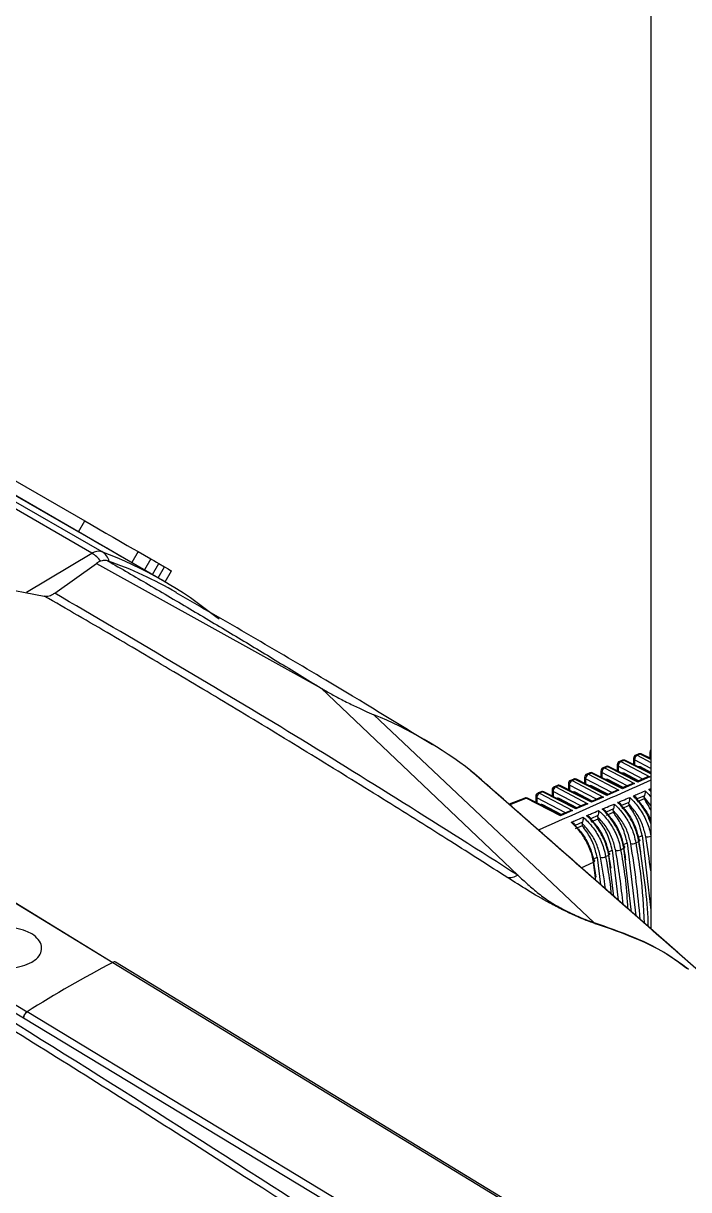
# Model space of a CAD drawing. Extents: x 16.5 to 113.1, y 4.4 to 84.5.
# Drawn here: x 82.798 to 84.682, y 12.282 to 15.588 of the extents above; entities that cross this region are included whole.
import ezdxf

# ---------------------------------------------------------------- set-up
doc = ezdxf.new("R2010")
doc.units = 0
doc.header["$MEASUREMENT"] = 0
doc.layers.add('OBJECT', color=7, linetype='CONTINUOUS')

msp = doc.modelspace()

# ---------------------------------------------------------------- linework, layer by layer
at = {"layer": 'OBJECT'}
for p, q in [((84.5751, 18.8575), (84.5751, 13.0208)), ((82.9923, 14.0857), (82.4733, 14.3852)), ((82.5013, 14.3897), (83.0202, 14.0902)), ((83.1925, 14.0085), (82.5187, 14.3975)), ((82.6361, 14.3713), (82.972, 14.1774)), ((82.6181, 14.3402), (82.954, 14.1463)), ((82.954, 14.1463), (82.972, 14.1774)), ((82.8064, 13.975), (82.9923, 14.0857)), ((83.1229, 14.0903), (83.1049, 14.0591)), ((83.1229, 14.0903), (83.1591, 14.0694)), ((82.8867, 13.9726), (83.0052, 14.0567)), ((83.0052, 14.0567), (83.6412, 13.7033)), ((83.1591, 14.0694), (83.1411, 14.0382)), ((83.1636, 14.0252), (83.1816, 14.0564)), ((83.1816, 14.0564), (83.1979, 14.047)), ((83.1799, 14.0158), (83.1979, 14.047)), ((83.1997, 14.0044), (83.2177, 14.0355)), ((83.3522, 13.8985), (83.3468, 13.9022)), ((83.6412, 13.7033), (84.1985, 13.173)), ((84.4136, 13.0389), (83.7907, 13.6278)), ((82.0694, 13.5255), (83.0518, 12.926)), ((84.5723, 13.522), (84.5723, 13.5049)), ((84.4953, 13.4989), (84.4864, 13.4955)), ((84.4994, 13.4984), (84.4905, 13.495)), ((84.4905, 13.495), (84.5725, 13.452)), ((84.5751, 13.46), (84.4994, 13.4984)), ((84.5751, 13.4621), (84.5034, 13.4985)), ((84.5262, 13.5041), (84.5262, 13.487)), ((84.5751, 13.4759), (84.529, 13.5)), ((84.529, 13.5), (84.529, 13.4855)), ((84.5414, 13.5169), (84.5325, 13.5134)), ((84.5455, 13.5163), (84.5367, 13.5129)), ((84.5367, 13.5129), (84.5751, 13.4927)), ((84.5751, 13.5013), (84.5455, 13.5163)), ((84.5751, 13.5035), (84.5496, 13.5164)), ((84.0657, 13.469), (84.0738, 13.4621)), ((84.6513, 12.9537), (84.0657, 13.469)), ((84.4029, 13.4631), (84.3941, 13.4597)), ((84.407, 13.4626), (84.3983, 13.4592)), ((84.3983, 13.4592), (84.4848, 13.4138)), ((84.4946, 13.4181), (84.407, 13.4626)), ((84.4945, 13.4203), (84.4111, 13.4627)), ((84.4339, 13.4683), (84.4339, 13.4511)), ((84.5087, 13.4265), (84.4368, 13.4643)), ((84.4368, 13.4643), (84.4368, 13.4497)), ((84.4491, 13.481), (84.4403, 13.4776)), ((84.4532, 13.4805), (84.4444, 13.4771)), ((84.4444, 13.4771), (84.5286, 13.4329)), ((84.5385, 13.4372), (84.4532, 13.4805)), ((84.5383, 13.4394), (84.4572, 13.4806)), ((84.48, 13.4862), (84.48, 13.4691)), ((84.5525, 13.4456), (84.4829, 13.4821)), ((84.4829, 13.4821), (84.4829, 13.4676)), ((84.4956, 13.4625), (84.4941, 13.4619)), ((84.4997, 13.462), (84.4964, 13.4607)), ((84.5407, 13.4405), (84.4997, 13.462)), ((84.5418, 13.4804), (84.5402, 13.4798)), ((84.5458, 13.4799), (84.5426, 13.4786)), ((84.5751, 13.4646), (84.5458, 13.4799)), ((84.3106, 13.4273), (84.3019, 13.424)), ((84.3147, 13.4268), (84.306, 13.4234)), ((84.306, 13.4234), (84.3971, 13.3756)), ((84.4069, 13.3799), (84.3147, 13.4268)), ((84.4068, 13.3822), (84.3187, 13.4269)), ((84.3416, 13.4325), (84.3416, 13.4153)), ((84.421, 13.3883), (84.3445, 13.4285)), ((84.3445, 13.4285), (84.3445, 13.4138)), ((84.3567, 13.4452), (84.348, 13.4419)), ((84.3608, 13.4447), (84.3521, 13.4413)), ((84.3521, 13.4413), (84.4409, 13.3947)), ((84.4508, 13.399), (84.3608, 13.4447)), ((84.4506, 13.4013), (84.3649, 13.4448)), ((84.3878, 13.4504), (84.3878, 13.4332)), ((84.4648, 13.4074), (84.3906, 13.4464)), ((84.3906, 13.4464), (84.3906, 13.4317)), ((84.4034, 13.4267), (84.4017, 13.4261)), ((84.4074, 13.4262), (84.4041, 13.4249)), ((84.453, 13.4023), (84.4074, 13.4262)), ((84.4495, 13.4446), (84.4479, 13.444)), ((84.4536, 13.4441), (84.4503, 13.4428)), ((84.4969, 13.4214), (84.4536, 13.4441)), ((84.5199, 13.4314), (84.4945, 13.4204)), ((84.5286, 13.4329), (84.4946, 13.4181)), ((84.5637, 13.4505), (84.5383, 13.4394)), ((84.5725, 13.452), (84.5385, 13.4372)), ((84.2182, 13.3915), (84.1737, 13.3743)), ((84.1754, 13.3728), (84.2223, 13.391)), ((84.3193, 13.3417), (84.2223, 13.391)), ((84.3191, 13.344), (84.2263, 13.3911)), ((84.2494, 13.3967), (84.2494, 13.3794)), ((84.3333, 13.3502), (84.2522, 13.3927)), ((84.2522, 13.3927), (84.2522, 13.378)), ((84.2644, 13.4094), (84.2557, 13.4061)), ((84.2685, 13.4089), (84.2598, 13.4056)), ((84.2598, 13.4056), (84.3533, 13.3565)), ((84.3631, 13.3608), (84.2685, 13.4089)), ((84.3629, 13.3631), (84.2725, 13.409)), ((84.2955, 13.4146), (84.2955, 13.3973)), ((84.3771, 13.3693), (84.2984, 13.4106)), ((84.2984, 13.4106), (84.2984, 13.3959)), ((84.3111, 13.391), (84.3094, 13.3903)), ((84.3152, 13.3904), (84.3117, 13.3891)), ((84.3653, 13.3641), (84.3152, 13.3904)), ((84.3572, 13.4089), (84.3555, 13.4082)), ((84.3613, 13.4083), (84.3579, 13.407)), ((84.4092, 13.3832), (84.3613, 13.4083)), ((84.4322, 13.3932), (84.4068, 13.3822)), ((84.4409, 13.3947), (84.4069, 13.3799)), ((84.476, 13.4123), (84.4506, 13.4013)), ((84.4848, 13.4138), (84.4508, 13.399)), ((84.5572, 13.3981), (84.5364, 13.3893)), ((84.5565, 13.3939), (84.5565, 13.3893)), ((84.5751, 13.3706), (84.5565, 13.3939)), ((84.5692, 13.4162), (84.5751, 13.4187)), ((84.5742, 13.4113), (84.5692, 13.4162)), ((82.798, 12.768), (81.8055, 13.3693)), ((81.8225, 13.3829), (82.8085, 12.7855)), ((84.265, 13.3731), (84.2632, 13.3724)), ((84.269, 13.3725), (84.2655, 13.3712)), ((84.3215, 13.345), (84.269, 13.3725)), ((84.3533, 13.3565), (84.3193, 13.3417)), ((84.3884, 13.3741), (84.3629, 13.3631)), ((84.3971, 13.3756), (84.3631, 13.3608)), ((84.4694, 13.3607), (84.4487, 13.3519)), ((84.4688, 13.3568), (84.4688, 13.3511)), ((84.5133, 13.3794), (84.4925, 13.3706)), ((84.5126, 13.3702), (84.4927, 13.3615)), ((84.5126, 13.3754), (84.5126, 13.3702)), ((84.5565, 13.3893), (84.5365, 13.3806)), ((84.3445, 13.355), (84.3191, 13.344)), ((84.4255, 13.3419), (84.4049, 13.3331)), ((84.425, 13.3321), (84.405, 13.3234)), ((84.425, 13.3382), (84.425, 13.3321)), ((84.4688, 13.3511), (84.4488, 13.3424)), ((84.3816, 13.3232), (84.3611, 13.3143)), ((84.3811, 13.313), (84.3611, 13.3043)), ((84.3811, 13.3196), (84.3811, 13.313)), ((84.4964, 13.2591), (84.5084, 13.2648)), ((84.5084, 13.2648), (84.5326, 13.0582)), ((84.5327, 13.2648), (84.5413, 13.2687)), ((84.5389, 13.2797), (84.5508, 13.2855)), ((84.5508, 13.2855), (84.5751, 13.0744)), ((84.4473, 13.2259), (84.4559, 13.2298)), ((84.454, 13.2385), (84.4659, 13.2443)), ((84.4703, 13.1129), (84.4559, 13.2298)), ((84.4659, 13.2443), (84.4829, 13.1019)), ((84.49, 13.2453), (84.4986, 13.2493)), ((84.5207, 13.0686), (84.4986, 13.2493)), ((84.3778, 13.1944), (84.4131, 13.2104)), ((84.4114, 13.218), (84.4234, 13.2237)), ((84.4197, 13.1575), (84.4131, 13.2104)), ((84.4234, 13.2237), (84.4329, 13.1459)), ((84.1985, 13.173), (84.1985, 13.1729)), ((82.7506, 13.1098), (83.0518, 12.926)), ((84.4136, 13.0389), (84.4183, 13.0354)), ((84.7574, 12.8604), (84.6493, 12.9554)), ((83.0518, 12.926), (86.0463, 11.1004)), ((82.7981, 12.768), (82.798, 12.768)), ((85.8037, 10.9487), (82.7981, 12.768)), ((85.814, 10.9663), (82.8085, 12.7855))]:
    msp.add_line(p, q, dxfattribs=at)
at = {"layer": 'OBJECT', "flags": 128}
for points in [[(82.972, 14.1774), (82.9904, 14.1668), (83.0106, 14.1552), (83.0316, 14.143), (83.0528, 14.1308), (83.0732, 14.119), (83.0922, 14.108), (83.109, 14.0983), (83.1229, 14.0903)], [(83.0903, 14.0675), (83.0742, 14.0768), (83.0552, 14.0878), (83.0348, 14.0996), (83.0136, 14.1118), (82.9926, 14.124), (82.9724, 14.1356), (82.954, 14.1463)], [(83.1591, 14.0694), (83.16, 14.0689), (83.1671, 14.0648), (83.1747, 14.0604), (83.1816, 14.0564)], [(83.1979, 14.047), (83.2084, 14.041), (83.215, 14.0371), (83.2177, 14.0356), (83.2177, 14.0355)], [(81.6752, 13.7815), (81.7912, 13.8341), (81.9542, 13.8967), (82.1149, 13.9449), (82.2726, 13.9785), (82.4263, 13.9973), (82.5755, 14.0012), (82.7194, 13.9902), (82.8572, 13.9644)], [(83.1986, 14.005), (83.1997, 14.0044), (83.1982, 14.0052)], [(84.5411, 13.2748), (84.5423, 13.2743), (84.5432, 13.2737), (84.5437, 13.273), (84.5439, 13.2721), (84.5437, 13.2713), (84.5432, 13.2704), (84.5424, 13.2695), (84.5413, 13.2687)], [(84.4557, 13.2359), (84.4569, 13.2354), (84.4577, 13.2348), (84.4583, 13.2341), (84.4585, 13.2333), (84.4583, 13.2324), (84.4578, 13.2315), (84.457, 13.2307), (84.4559, 13.2298)], [(84.4984, 13.2554), (84.4996, 13.2549), (84.5005, 13.2542), (84.501, 13.2535), (84.5012, 13.2527), (84.501, 13.2518), (84.5005, 13.2509), (84.4997, 13.2501), (84.4986, 13.2493)], [(84.413, 13.2165), (84.4142, 13.216), (84.415, 13.2154), (84.4156, 13.2146), (84.4157, 13.2138), (84.4156, 13.213), (84.4151, 13.2121), (84.4143, 13.2112), (84.4131, 13.2104)], [(86.0533, 11.1008), (84.5677, 12.0065), (83.0587, 12.9264)]]:
    msp.add_lwpolyline(points, dxfattribs=at)
at = {"layer": 'OBJECT'}
for centre, radius, start, end in [((83.011, 14.0581), 0.0333, 74.0154, 124.2943), ((82.9487, 14.0125), 0.0851, 36.3311, 59.2213), ((82.6045, 12.99), 1.176, 50.8648, 69.3012), ((82.9951, 14.049), 0.0483, 16.5209, 58.604), ((82.6426, 12.9537), 1.1785, 60.0257, 70.4603), ((83.3497, 12.5465), 1.1677, 52.1797, 67.8095), ((84.5823, 13.522), 0.01, 136.2864, 180), ((84.5772, 13.5224), 0.00496, 185.3463, 245.3065), ((84.49, 13.4862), 0.01, 111.1945, 180), ((84.4972, 13.4824), 0.0143, 117.7221, 180.9229), ((84.4879, 13.4911), 0.00472, 56.7708, 108.8007), ((84.4989, 13.4896), 0.01, 63.0658, 111.1945), ((84.4968, 13.4945), 0.00472, 56.7708, 108.8007), ((84.5015, 13.4943), 0.00462, 65.6491, 117.5148), ((84.5362, 13.5041), 0.01, 111.1945, 180), ((84.5311, 13.5045), 0.00496, 185.3412, 245.306), ((84.5433, 13.5003), 0.0143, 117.721, 180.924), ((84.5341, 13.5089), 0.00472, 56.7708, 108.8007), ((84.5451, 13.5075), 0.01, 63.0658, 111.1945), ((84.543, 13.5124), 0.00472, 56.7752, 108.8003), ((84.5477, 13.5122), 0.00462, 65.655, 117.5071), ((84.3978, 13.4504), 0.01, 111.1945, 180), ((84.4049, 13.4466), 0.0143, 117.7207, 180.9243), ((84.3957, 13.4553), 0.00472, 56.7752, 108.8003), ((84.4065, 13.4538), 0.01, 63.0658, 111.1945), ((84.4044, 13.4587), 0.00472, 56.7674, 108.8054), ((84.4091, 13.4585), 0.00462, 65.6357, 117.5196), ((84.4439, 13.4683), 0.01, 111.1945, 180), ((84.4388, 13.4688), 0.00496, 185.3491, 245.2981), ((84.451, 13.4645), 0.0143, 117.7227, 180.9223), ((84.4418, 13.4732), 0.00472, 56.7708, 108.8007), ((84.4527, 13.4717), 0.01, 63.0658, 111.1945), ((84.4506, 13.4766), 0.00472, 56.7752, 108.8003), ((84.4553, 13.4764), 0.00462, 65.6531, 117.5089), ((84.485, 13.4867), 0.00496, 185.3412, 245.306), ((84.3055, 13.4146), 0.01, 111.1945, 180), ((84.3126, 13.4108), 0.0143, 117.7221, 180.9229), ((84.3034, 13.4195), 0.00472, 56.7708, 108.8007), ((84.3142, 13.418), 0.01, 63.0658, 111.1945), ((84.3121, 13.4229), 0.00472, 56.7708, 108.8007), ((84.3168, 13.4227), 0.00462, 65.6357, 117.5196), ((84.3516, 13.4325), 0.01, 111.1945, 180), ((84.3466, 13.433), 0.00496, 185.3412, 245.306), ((84.3587, 13.4287), 0.0143, 117.721, 180.924), ((84.3495, 13.4374), 0.00472, 56.7708, 108.8007), ((84.3603, 13.4359), 0.01, 63.0658, 111.1945), ((84.3583, 13.4408), 0.00472, 56.7752, 108.8003), ((84.363, 13.4406), 0.00462, 65.6365, 117.5188), ((84.3927, 13.4509), 0.00496, 185.3364, 245.3108), ((84.2218, 13.3822), 0.01, 63.0658, 111.1945), ((84.2197, 13.387), 0.00472, 56.7765, 108.7884), ((84.2244, 13.3869), 0.00462, 65.6425, 117.5195), ((84.2594, 13.3967), 0.01, 111.1945, 180), ((84.2543, 13.3972), 0.00496, 185.3463, 245.3065), ((84.2665, 13.3929), 0.0143, 117.7207, 180.9243), ((84.2573, 13.4016), 0.00472, 56.7778, 108.7977), ((84.268, 13.4001), 0.01, 63.0658, 111.1945), ((84.2659, 13.405), 0.00472, 56.785, 108.7905), ((84.2706, 13.4048), 0.00462, 65.6487, 117.5084), ((84.3004, 13.4151), 0.00496, 185.3446, 245.3026), ((84.5772, 13.4163), 0.00496, 185.3463, 245.3065), ((84.523, 13.2813), 0.0191, 255.8724, 300.2629), ((84.5657, 13.3007), 0.0191, 255.7099, 299.2347), ((84.4375, 13.2426), 0.0193, 256.3291, 300.2841), ((84.4803, 13.2619), 0.0192, 256.102, 300.274), ((83.0556, 12.9203), 0.00689, 61.8768, 123.9444), ((84.5166, 10.1076), 3.1763, 117.4627, 122.5319), ((82.8221, 12.7655), 0.0242, 124.2144, 173.9673)]:
    msp.add_arc(centre, radius, start, end, dxfattribs=at)
for centre, major_axis, ratio, start_param, end_param in [((84.5001, 13.4535), (-0.00492, 0.00878), 0.569277, 5.564272, 6.202582), ((84.5463, 13.4714), (-0.00492, 0.00878), 0.569277, 5.564272, 6.202582), ((84.4079, 13.4178), (-0.00492, 0.00878), 0.569277, 5.564272, 6.202582), ((84.454, 13.4356), (-0.00492, 0.00878), 0.569277, 5.564272, 6.202582), ((84.5281, 13.4241), (0.014, -0.0005), 0.628267, 1.558596, 2.22252), ((84.538, 13.4284), (0.0003, 0.011), 0.034338, 5.635442, 6.267004), ((84.572, 13.4432), (0.014, -0.0005), 0.628267, 1.558596, 2.22252), ((84.3156, 13.382), (-0.00492, 0.00878), 0.569277, 5.564272, 6.202582), ((84.3617, 13.3999), (-0.00492, 0.00878), 0.569277, 5.564272, 6.202582), ((84.4404, 13.3859), (0.014, -0.0005), 0.628267, 1.558596, 2.22252), ((84.4503, 13.3902), (0.0003, 0.011), 0.034338, 5.635442, 6.267004), ((84.4843, 13.405), (0.014, -0.0005), 0.628267, 1.558596, 2.22252), ((84.4941, 13.4093), (0.0003, 0.011), 0.034338, 5.635442, 6.267004), ((84.2695, 13.3641), (-0.00492, 0.00878), 0.569277, 5.564272, 6.202582), ((84.3528, 13.3477), (0.014, -0.0005), 0.628267, 1.558596, 2.22252), ((84.3626, 13.352), (0.0003, 0.011), 0.034338, 5.635442, 6.267004), ((84.3966, 13.3668), (0.014, -0.0005), 0.628267, 1.558596, 2.22252), ((84.4065, 13.3711), (0.0003, 0.011), 0.034338, 5.635442, 6.267004), ((84.3188, 13.3329), (0.0003, 0.011), 0.034338, 5.635442, 6.267004), ((82.9756, 13.7656), (-1.1197, 1.9059), 0.582398, 4.018311, 4.13041), ((83.0267, 13.7935), (-1.0895, 1.9203), 0.572321, 4.120512, 4.138642), ((83.0194, 13.7909), (-1.1181, 1.9031), 0.582398, 4.07704, 4.127029), ((82.939, 13.7429), (-1.0927, 1.926), 0.572321, 4.123176, 4.145392), ((82.9318, 13.7403), (-1.1214, 1.9087), 0.582398, 4.054647, 4.133782), ((82.9829, 13.7682), (-1.0911, 1.9232), 0.572321, 4.122025, 4.142021), ((82.8952, 13.7175), (-1.0943, 1.9288), 0.572321, 4.123853, 4.148755), ((82.8879, 13.715), (-1.123, 1.9115), 0.582398, 4.091495, 4.137147)]:
    msp.add_ellipse(centre, major_axis=major_axis, ratio=ratio, start_param=start_param, end_param=end_param, dxfattribs=at)
for points, knots in [([(83.0367, 14.0643), (83.0327, 14.0651), (83.0247, 14.0665), (83.0133, 14.0621), (83.0069, 14.0578), (83.0052, 14.0567)], [0, 0, 0, 0, 0.425023, 0.850044, 1, 1, 1, 1]), ([(83.0367, 14.0643), (83.0754, 14.0419), (83.1562, 13.9951), (83.2771, 13.9237), (83.3991, 13.8508), (83.5204, 13.7775), (83.6005, 13.7283), (83.6412, 13.7033)], [0, 0, 0, 0, 0.187145, 0.391348, 0.595125, 0.793954, 1, 1, 1, 1]), ([(82.8572, 13.9644), (82.8595, 13.9641), (82.8659, 13.9631), (82.8762, 13.966), (82.8838, 13.9708), (82.8867, 13.9726)], [0, 0, 0, 0, 0.263884, 0.723096, 1, 1, 1, 1]), ([(84.17, 13.1659), (84.1163, 13.2001), (84.0026, 13.2727), (83.8214, 13.3863), (83.6265, 13.5068), (83.4291, 13.627), (83.2359, 13.7427), (83.047, 13.8544), (82.9205, 13.9277), (82.8572, 13.9644)], [0, 0, 0, 0, 0.1241053, 0.2632119, 0.41732, 0.5714285, 0.7142858, 0.857143, 1, 1, 1, 1]), ([(84.1985, 13.1729), (83.9822, 13.3101), (83.5497, 13.5846), (83.1077, 13.8433), (82.8867, 13.9726)], [0, 0, 0, 0, 0.500002, 1, 1, 1, 1]), ([(83.9569, 13.5422), (83.8565, 13.6039), (83.6166, 13.7512), (83.3726, 13.8918), (83.2308, 13.9736)], [0, 0, 0, 0, 0.418467, 1, 1, 1, 1]), ([(83.6412, 13.7033), (83.644, 13.7017), (83.651, 13.6974), (83.6685, 13.6874), (83.6962, 13.6724), (83.7311, 13.6548), (83.7653, 13.6387), (83.782, 13.6315), (83.7907, 13.6278)], [0, 0, 0, 0, 0.061294, 0.157978, 0.353025, 0.568965, 0.775601, 1, 1, 1, 1]), ([(85.5032, 10.9087), (85.3388, 11.0252), (85.0046, 11.262), (84.4936, 11.613), (83.9652, 11.9675), (83.4349, 12.3135), (82.9073, 12.6485), (82.3871, 12.9696), (81.863, 13.2848), (81.5122, 13.4879), (81.3363, 13.5899)], [0, 0, 0, 0, 0.118989, 0.241992, 0.369009, 0.500039, 0.623805, 0.748387, 0.873785, 1, 1, 1, 1]), ([(81.3462, 13.6075), (81.6949, 13.4039), (82.3921, 12.9966), (83.436, 12.3405), (84.4775, 11.6548), (85.1687, 11.1686), (85.5143, 10.9255)], [0, 0, 0, 0, 0.25003, 0.500058, 0.750055, 1, 1, 1, 1]), ([(84.6513, 12.9537), (84.5877, 13.0097), (84.46, 13.1221), (84.27, 13.2892), (84.1369, 13.4067), (84.0704, 13.4654)], [0, 0, 0, 0, 0.332263, 0.666681, 1, 1, 1, 1]), ([(84.5751, 13.4427), (84.5472, 13.4301), (84.4419, 13.3825), (84.3353, 13.3355), (84.2569, 13.3009)], [0, 0, 0, 0, 0.264048, 1, 1, 1, 1]), ([(84.4813, 13.379), (84.486, 13.381), (84.4973, 13.3858), (84.5087, 13.3906), (84.5154, 13.3934)], [0, 0, 0, 0, 0.4124608, 1, 1, 1, 1]), ([(84.5154, 13.3934), (84.5154, 13.3934), (84.5154, 13.3928), (84.5153, 13.3907), (84.515, 13.3872), (84.5143, 13.3829), (84.5136, 13.3805), (84.5133, 13.3794)], [0, 0, 0, 0, 0.0082328, 0.187014, 0.5256428, 0.7861956, 1, 1, 1, 1]), ([(84.5154, 13.3934), (84.5171, 13.3918), (84.5234, 13.3861), (84.5381, 13.3699), (84.5569, 13.3417), (84.5703, 13.3097), (84.574, 13.2909), (84.5753, 13.2842)], [0, 0, 0, 0, 0.058731, 0.212374, 0.519887, 0.827778, 1, 1, 1, 1]), ([(84.5252, 13.3976), (84.5299, 13.3996), (84.5413, 13.4044), (84.5526, 13.4092), (84.5593, 13.412)], [0, 0, 0, 0, 0.41243, 1, 1, 1, 1]), ([(84.5751, 13.3193), (84.5723, 13.3274), (84.5651, 13.3479), (84.5482, 13.373), (84.5335, 13.3898), (84.5269, 13.396), (84.5252, 13.3976)], [0, 0, 0, 0, 0.273826, 0.694944, 0.920371, 1, 1, 1, 1]), ([(84.5364, 13.3893), (84.5361, 13.3901), (84.5354, 13.392), (84.5324, 13.3947), (84.5288, 13.3966), (84.5261, 13.3974), (84.5253, 13.3976), (84.5252, 13.3976)], [0, 0, 0, 0, 0.211945, 0.477994, 0.832959, 0.991973, 1, 1, 1, 1]), ([(84.5565, 13.3939), (84.5566, 13.395), (84.5566, 13.3964), (84.5571, 13.3978), (84.5572, 13.3981)], [0, 0, 0, 0, 0.794527, 1, 1, 1, 1]), ([(84.5593, 13.412), (84.5593, 13.412), (84.5593, 13.4114), (84.5593, 13.4094), (84.5589, 13.406), (84.5582, 13.4017), (84.5575, 13.3992), (84.5572, 13.3981)], [0, 0, 0, 0, 0.0083397, 0.1664076, 0.5129726, 0.7808605, 1, 1, 1, 1]), ([(84.5593, 13.412), (84.561, 13.4104), (84.5665, 13.4053), (84.5716, 13.3994), (84.5751, 13.3953)], [0, 0, 0, 0, 0.312842, 1, 1, 1, 1]), ([(84.5751, 13.4136), (84.5739, 13.4143), (84.5721, 13.4154), (84.57, 13.416), (84.5692, 13.4162), (84.5692, 13.4162)], [0, 0, 0, 0, 0.655708, 0.980605, 1, 1, 1, 1]), ([(84.4373, 13.3604), (84.442, 13.3624), (84.4534, 13.3672), (84.4647, 13.372), (84.4714, 13.3748)], [0, 0, 0, 0, 0.412499, 1, 1, 1, 1]), ([(84.4986, 13.2493), (84.4974, 13.2553), (84.4939, 13.2735), (84.4813, 13.305), (84.462, 13.3349), (84.4464, 13.3522), (84.4391, 13.3588), (84.4373, 13.3604)], [0, 0, 0, 0, 0.150604, 0.454245, 0.75741, 0.940779, 1, 1, 1, 1]), ([(84.4487, 13.3519), (84.4485, 13.3527), (84.4479, 13.3545), (84.445, 13.3572), (84.4414, 13.3592), (84.4385, 13.3601), (84.4374, 13.3604), (84.4373, 13.3604)], [0, 0, 0, 0, 0.201833, 0.452548, 0.789383, 0.992118, 1, 1, 1, 1]), ([(84.4688, 13.3568), (84.4689, 13.3579), (84.469, 13.3592), (84.4693, 13.3605), (84.4694, 13.3607)], [0, 0, 0, 0, 0.845417, 1, 1, 1, 1]), ([(84.5184, 13.2627), (84.5157, 13.274), (84.5103, 13.2965), (84.4924, 13.3303), (84.4766, 13.348), (84.4688, 13.3568)], [0, 0, 0, 0, 0.336122, 0.672317, 1, 1, 1, 1]), ([(84.4714, 13.3748), (84.4714, 13.3748), (84.4714, 13.3741), (84.4714, 13.372), (84.471, 13.3683), (84.4703, 13.3641), (84.4697, 13.3618), (84.4694, 13.3607)], [0, 0, 0, 0, 0.008151, 0.206913, 0.537757, 0.791264, 1, 1, 1, 1]), ([(84.4714, 13.3748), (84.4732, 13.3732), (84.4795, 13.3675), (84.4944, 13.3516), (84.5134, 13.3236), (84.5273, 13.2912), (84.5312, 13.272), (84.5327, 13.2648)], [0, 0, 0, 0, 0.059002, 0.210856, 0.514734, 0.818981, 1, 1, 1, 1]), ([(84.5413, 13.2687), (84.5401, 13.2747), (84.5366, 13.2929), (84.5241, 13.3244), (84.5052, 13.354), (84.4899, 13.371), (84.483, 13.3774), (84.4813, 13.379)], [0, 0, 0, 0, 0.1523344, 0.4594619, 0.7661097, 0.9410542, 1, 1, 1, 1]), ([(84.4925, 13.3706), (84.4923, 13.3714), (84.4917, 13.3733), (84.4887, 13.376), (84.4851, 13.3779), (84.4823, 13.3788), (84.4813, 13.379), (84.4813, 13.379)], [0, 0, 0, 0, 0.2067549, 0.4649306, 0.8107333, 0.9920503, 1, 1, 1, 1]), ([(84.4927, 13.3691), (84.5004, 13.3601), (84.5159, 13.3421), (84.5333, 13.3083), (84.5385, 13.286), (84.5411, 13.2748)], [0, 0, 0, 0, 0.333137, 0.666223, 1, 1, 1, 1]), ([(84.5126, 13.3754), (84.5127, 13.3765), (84.5128, 13.3778), (84.5132, 13.3792), (84.5133, 13.3794)], [0, 0, 0, 0, 0.819079, 1, 1, 1, 1]), ([(84.561, 13.2822), (84.5584, 13.2934), (84.553, 13.3159), (84.5354, 13.3493), (84.5201, 13.3669), (84.5126, 13.3754)], [0, 0, 0, 0, 0.340602, 0.681277, 1, 1, 1, 1]), ([(84.5508, 13.2855), (84.5474, 13.2994), (84.5409, 13.3257), (84.5245, 13.3545), (84.5146, 13.3677), (84.5126, 13.3702)], [0, 0, 0, 0, 0.47755, 0.899062, 1, 1, 1, 1]), ([(84.5365, 13.3877), (84.544, 13.3786), (84.5591, 13.3604), (84.572, 13.3375), (84.575, 13.3263), (84.5751, 13.3262)], [0, 0, 0, 0, 0.498208, 0.996336, 1, 1, 1, 1]), ([(84.5751, 13.3579), (84.5709, 13.3663), (84.5654, 13.3773), (84.5582, 13.387), (84.5565, 13.3893)], [0, 0, 0, 0, 0.763573, 1, 1, 1, 1]), ([(84.3494, 13.323), (84.3541, 13.325), (84.3655, 13.3298), (84.3768, 13.3347), (84.3835, 13.3375)], [0, 0, 0, 0, 0.412558, 1, 1, 1, 1]), ([(84.3835, 13.3375), (84.3835, 13.3375), (84.3835, 13.3364), (84.3835, 13.334), (84.3831, 13.3301), (84.3824, 13.3263), (84.3819, 13.3242), (84.3816, 13.3232)], [0, 0, 0, 0, 0.007981, 0.2991024, 0.6029171, 0.8007069, 1, 1, 1, 1]), ([(84.3835, 13.3375), (84.3854, 13.3359), (84.3918, 13.3304), (84.4069, 13.3148), (84.4264, 13.2872), (84.4413, 13.2541), (84.4456, 13.234), (84.4473, 13.2259)], [0, 0, 0, 0, 0.059552, 0.208065, 0.505163, 0.802607, 1, 1, 1, 1]), ([(84.3934, 13.3417), (84.3981, 13.3437), (84.4094, 13.3485), (84.4208, 13.3534), (84.4275, 13.3562)], [0, 0, 0, 0, 0.412524, 1, 1, 1, 1]), ([(84.4559, 13.2298), (84.4547, 13.2359), (84.4511, 13.254), (84.4384, 13.2855), (84.4189, 13.3158), (84.4028, 13.3333), (84.3952, 13.3401), (84.3934, 13.3417)], [0, 0, 0, 0, 0.148954, 0.44926, 0.7491, 0.940502, 1, 1, 1, 1]), ([(84.4049, 13.3331), (84.4047, 13.3339), (84.4041, 13.3358), (84.4013, 13.3385), (84.3976, 13.3405), (84.3947, 13.3414), (84.3934, 13.3417), (84.3934, 13.3417)], [0, 0, 0, 0, 0.197186, 0.440794, 0.768921, 0.992186, 1, 1, 1, 1]), ([(84.405, 13.3319), (84.4129, 13.3231), (84.4286, 13.3056), (84.4471, 13.2712), (84.4528, 13.248), (84.4557, 13.2359)], [0, 0, 0, 0, 0.324748, 0.649449, 1, 1, 1, 1]), ([(84.425, 13.3382), (84.425, 13.3393), (84.4251, 13.3405), (84.4255, 13.3418), (84.4255, 13.3419)], [0, 0, 0, 0, 0.873723, 1, 1, 1, 1]), ([(84.4757, 13.2433), (84.473, 13.2545), (84.4675, 13.277), (84.4493, 13.3112), (84.4331, 13.3292), (84.425, 13.3382)], [0, 0, 0, 0, 0.331872, 0.663816, 1, 1, 1, 1]), ([(84.4659, 13.2443), (84.4622, 13.2589), (84.4554, 13.2858), (84.4379, 13.3156), (84.4273, 13.329), (84.425, 13.3321)], [0, 0, 0, 0, 0.478248, 0.883044, 1, 1, 1, 1]), ([(84.4275, 13.3562), (84.4275, 13.3562), (84.4275, 13.3552), (84.4274, 13.3528), (84.427, 13.3489), (84.4264, 13.3451), (84.4258, 13.343), (84.4255, 13.3419)], [0, 0, 0, 0, 0.008059, 0.282723, 0.5938, 0.796114, 1, 1, 1, 1]), ([(84.4275, 13.3562), (84.4293, 13.3546), (84.4357, 13.349), (84.4507, 13.3332), (84.4699, 13.3054), (84.4843, 13.2727), (84.4884, 13.253), (84.49, 13.2453)], [0, 0, 0, 0, 0.059276, 0.209421, 0.509831, 0.810599, 1, 1, 1, 1]), ([(84.4488, 13.3505), (84.4566, 13.3416), (84.4723, 13.3239), (84.4902, 13.2897), (84.4957, 13.267), (84.4984, 13.2554)], [0, 0, 0, 0, 0.328834, 0.657618, 1, 1, 1, 1]), ([(84.5084, 13.2648), (84.5048, 13.2791), (84.4982, 13.3057), (84.4812, 13.335), (84.4709, 13.3484), (84.4688, 13.3511)], [0, 0, 0, 0, 0.477917, 0.890822, 1, 1, 1, 1]), ([(84.4131, 13.2104), (84.4119, 13.2164), (84.4083, 13.2346), (84.3956, 13.2661), (84.3757, 13.2967), (84.3593, 13.3145), (84.3513, 13.3214), (84.3494, 13.323)], [0, 0, 0, 0, 0.1473771, 0.4444966, 0.7411547, 0.9402224, 1, 1, 1, 1]), ([(84.3611, 13.3143), (84.3608, 13.3152), (84.3603, 13.317), (84.3576, 13.3197), (84.3539, 13.3218), (84.3508, 13.3227), (84.3495, 13.323), (84.3494, 13.323)], [0, 0, 0, 0, 0.192784, 0.429644, 0.749307, 0.992251, 1, 1, 1, 1]), ([(84.3611, 13.3133), (84.3691, 13.3046), (84.3849, 13.2873), (84.404, 13.2526), (84.4099, 13.229), (84.413, 13.2165)], [0, 0, 0, 0, 0.3208634, 0.6416822, 1, 1, 1, 1]), ([(84.3811, 13.3196), (84.3812, 13.3207), (84.3813, 13.3218), (84.3816, 13.323), (84.3816, 13.3232)], [0, 0, 0, 0, 0.904066, 1, 1, 1, 1]), ([(84.433, 13.2238), (84.4302, 13.2351), (84.4247, 13.2576), (84.4063, 13.2922), (84.3896, 13.3103), (84.3811, 13.3196)], [0, 0, 0, 0, 0.327832, 0.655734, 1, 1, 1, 1]), ([(84.4234, 13.2237), (84.4204, 13.236), (84.4145, 13.2605), (84.3978, 13.2915), (84.3854, 13.3075), (84.3811, 13.313)], [0, 0, 0, 0, 0.396562, 0.793191, 1, 1, 1, 1]), ([(84.5327, 13.2648), (84.5336, 13.2589), (84.5384, 13.2295), (84.5504, 13.1519), (84.554, 13.0833), (84.5564, 13.0372)], [0, 0, 0, 0, 0.075589, 0.377986, 1, 1, 1, 1]), ([(84.5684, 13.0267), (84.5681, 13.0352), (84.566, 13.1126), (84.5529, 13.1952), (84.5413, 13.2687)], [0, 0, 0, 0, 0.110031, 1, 1, 1, 1]), ([(84.4473, 13.2259), (84.4482, 13.22), (84.4532, 13.1906), (84.4598, 13.1546), (84.4619, 13.126), (84.4624, 13.12)], [0, 0, 0, 0, 0.164971, 0.824965, 1, 1, 1, 1]), ([(84.49, 13.2453), (84.4909, 13.2395), (84.4958, 13.2101), (84.5051, 13.1532), (84.508, 13.1046), (84.5096, 13.0784)], [0, 0, 0, 0, 0.103622, 0.518168, 1, 1, 1, 1]), ([(84.1985, 13.1729), (84.1934, 13.1701), (84.1831, 13.1646), (84.1743, 13.1655), (84.17, 13.1659)], [0, 0, 0, 0, 0.499997, 1, 1, 1, 1]), ([(84.4183, 13.0354), (84.41, 13.0383), (84.3933, 13.0442), (84.3602, 13.0583), (84.3245, 13.0751), (84.2772, 13.0998), (84.2251, 13.1309), (84.1883, 13.1542), (84.17, 13.1659)], [0, 0, 0, 0, 0.125023, 0.25026, 0.372599, 0.500558, 0.750171, 1, 1, 1, 1]), ([(84.1985, 13.1729), (84.208, 13.1643), (84.227, 13.1469), (84.2562, 13.1215), (84.2877, 13.0983), (84.3179, 13.0812), (84.3404, 13.0696), (84.3566, 13.0619), (84.3732, 13.0545), (84.3889, 13.0479), (84.4031, 13.0424), (84.4104, 13.04), (84.4136, 13.0389)], [0, 0, 0, 0, 0.167654, 0.336418, 0.499288, 0.624454, 0.681335, 0.749951, 0.805261, 0.875044, 0.945879, 1, 1, 1, 1]), ([(84.4136, 13.0389), (84.4895, 13.0128), (84.5835, 12.9805), (84.6618, 12.9208), (84.6769, 12.9093)], [0, 0, 0, 0, 0.807224, 1, 1, 1, 1]), ([(84.6815, 12.9058), (84.6665, 12.9172), (84.5883, 12.9769), (84.4943, 13.0092), (84.4183, 13.0354)], [0, 0, 0, 0, 0.192308, 1, 1, 1, 1]), ([(82.8218, 12.9267), (82.8135, 12.9228), (82.7968, 12.9149), (82.7649, 12.9101), (82.7324, 12.9115), (82.7057, 12.9185), (82.6833, 12.9296), (82.6665, 12.9442), (82.6575, 12.9634), (82.6594, 12.9833), (82.6706, 12.9993), (82.6885, 13.0123), (82.7121, 13.0217), (82.7434, 13.0261), (82.776, 13.024), (82.8028, 13.0166), (82.8252, 13.0053), (82.842, 12.991), (82.851, 12.9723), (82.849, 12.9532), (82.8382, 12.9375), (82.8265, 12.9298), (82.8218, 12.9267)], [0, 0, 0, 0, 0.053651, 0.107302, 0.16095, 0.214596, 0.24995, 0.303685, 0.357419, 0.411167, 0.464871, 0.499999, 0.553585, 0.60717, 0.66081, 0.714534, 0.75005, 0.803721, 0.857393, 0.911044, 0.96469, 1, 1, 1, 1]), ([(83.0587, 12.9264), (83.0587, 12.9264), (83.058, 12.9272), (83.0556, 12.9274), (83.053, 12.9265), (83.0518, 12.926)], [0, 0, 0, 0, 0.000877, 0.518261, 1, 1, 1, 1]), ([(82.7981, 12.768), (82.7984, 12.7696), (82.7988, 12.7728), (82.8012, 12.7779), (82.8045, 12.7825), (82.8071, 12.7845), (82.8085, 12.7855)], [0, 0, 0, 0, 0.249999, 0.499999, 0.749999, 1, 1, 1, 1])]:
    msp.add_open_spline(points, degree=3, knots=knots, dxfattribs=at)

doc.saveas('drawing.dxf')
